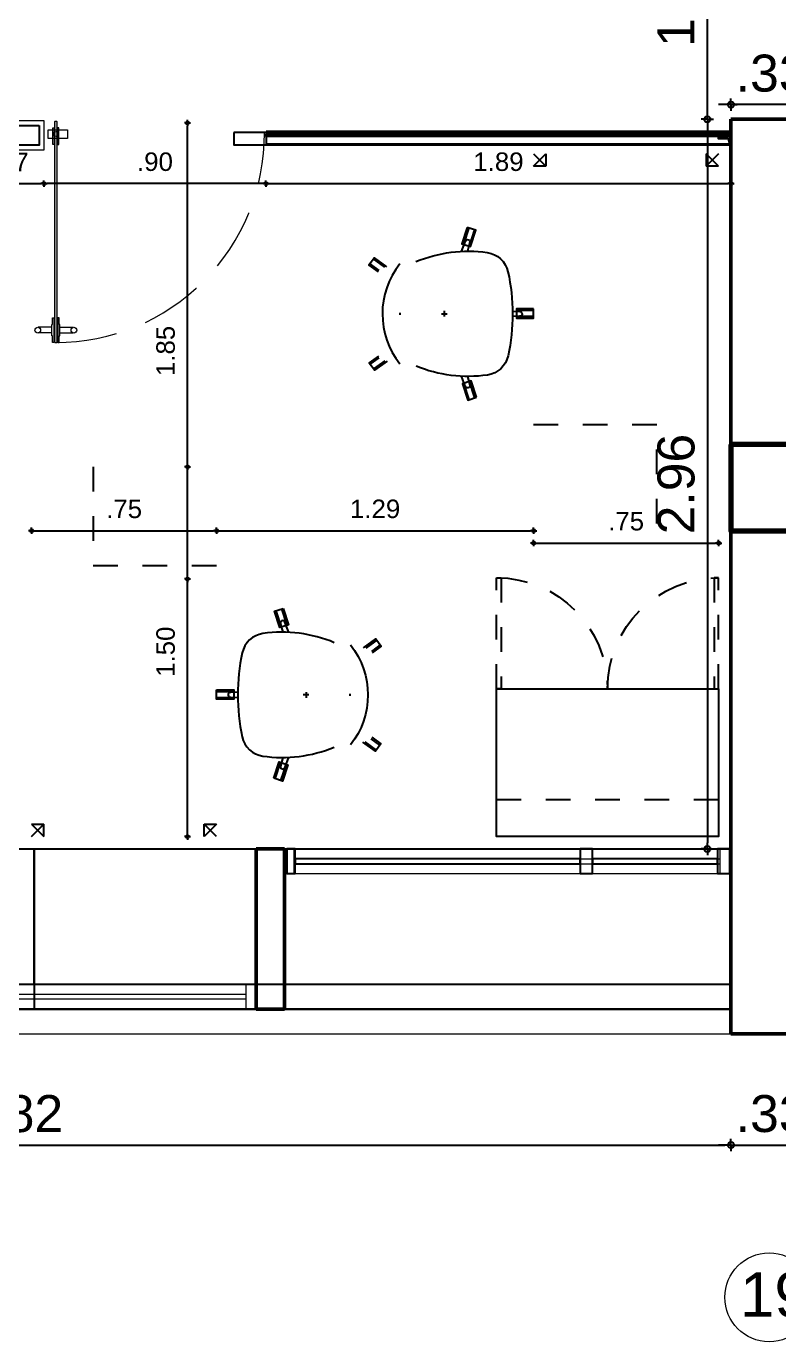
# Model space of a CAD drawing. Header units: millimetres. Extents: x -38 to 179, y -2 to 69.
# Drawn here: x -27.69 to -24.64, y 12.65 to 17.98 of the extents above; entities that cross this region are included whole.
import ezdxf

# ---------------------------------------------------------------- set-up
doc = ezdxf.new("R2010")
doc.units = ezdxf.units.MM
doc.linetypes.add('HIDDEN', pattern=[0.375, 0.25, -0.125])
doc.linetypes.add('HIDDEN2', pattern=[0.1875, 0.125, -0.0625])
doc.layers.get('0').update_dxf_attribs({"color": 255})
for name, color, linetype in [('0.00', 8, 'Continuous'), ('0.05', 6, 'Continuous'), ('A_MOBILIARIO', 6, 'Continuous'), ('X_COTAS100', 6, 'Continuous'), ('X_COTAS50', 6, 'Continuous')]:
    doc.layers.add(name, color=color, linetype=linetype)
for name, color, linetype, lineweight in [('0.20', 3, 'Continuous', 20), ('02 AZUL', 5, 'Continuous', 5), ('05 MAGENTA', 6, 'Continuous', 30), ('06 ROJO', 1, 'Continuous', 50), ('09 LETRA  EJES', 1, 'Continuous', 50), ('10 CIRCULO EJES', 5, 'Continuous', 15), ('12 COLUMNAS', 4, 'Continuous', 70), ('14 ANTEPECHO', 3, 'Continuous', 15), ('15 DIVISIONES LIVS', 3, 'Continuous', 15), ('A_MUEBLES FIJOS', 6, 'Continuous', 5)]:
    doc.layers.add(name, color=color, linetype=linetype, lineweight=lineweight)
doc.styles.get("Standard").update_dxf_attribs({"font": 'arial.ttf'})
doc.styles.add('UNAL PLANEACION', font='arial.ttf')
doc.dimstyles.new('COTAS 100', dxfattribs={"dimscale": 100, "dimtxt": 0.0015, "dimasz": 0.00025, "dimexe": 0, "dimexo": 0.00025, "dimgap": 0.0005, "dimtad": 1, "dimzin": 4, "dimdsep": 46, "dimtxsty": 'UNAL PLANEACION', "dimblk": 'DIMBLK', "dimcen": 1, "dimse1": 1, "dimse2": 1, "dimclrd": 8, "dimclre": 8, "dimclrt": 256, "dimadec": 0, "dimazin": 1, "dimtfac": 1, "dimtix": 1, "dimtmove": 2, "dimatfit": 0, "dimldrblk": 'INDICE', "dimfxl": 1, "dimtolj": 1, "dimtzin": 0, "dimarcsym": 0})
doc.dimstyles.new('COTAS 50', dxfattribs={"dimscale": 50, "dimtxt": 0.0015, "dimasz": 0.00025, "dimexe": 0, "dimexo": 0.00025, "dimgap": 0.001, "dimtad": 1, "dimzin": 4, "dimdsep": 46, "dimtxsty": 'UNAL PLANEACION', "dimblk": 'DIMBLK', "dimcen": 1, "dimse1": 1, "dimse2": 1, "dimclrd": 8, "dimclre": 8, "dimclrt": 256, "dimadec": 0, "dimazin": 1, "dimtfac": 1, "dimtix": 1, "dimtmove": 2, "dimatfit": 0, "dimldrblk": 'INDICE', "dimfxl": 1, "dimtolj": 1, "dimtzin": 0, "dimarcsym": 0})

# ---------------------------------------------------------------- blocks, each defined once
blk = doc.blocks.new('DIMBLK')
for q in [(-1, 0), (0, 1), (1, 0), (0, -1)]:
    blk.add_line((0, 0), q)
blk.add_circle((0, 0), 0.5)
blk = doc.blocks.new('*D265')
at = {"layer": 'Defpoints', "color": 0, "transparency": 16777216}
for p in [(-24.8376, 17.6075), (-24.9327, 14.6475), (-24.8376, 14.6475)]:
    blk.add_point(p, dxfattribs=at)
at = {"layer": 'X_COTAS100', "color": 8, "lineweight": -2, "transparency": 16777216}
blk.add_line((-24.9327, 17.5825), (-24.9327, 14.6725), dxfattribs=at)
at = {"layer": 'X_COTAS100', "color": 8, "lineweight": -2, "transparency": 16777216, "xscale": 0.025, "yscale": 0.025, "zscale": 0.025}
for p, rotation in [((-24.9327, 17.6075), 90), ((-24.9327, 14.6475), 270)]:
    blk.add_blockref('DIMBLK', p, dxfattribs=dict(at, rotation=rotation))
at = {"layer": 'X_COTAS100', "transparency": 16777216, "insert": (-25.0593, 16.1275), "char_height": 0.15, "attachment_point": 5, "rotation": 90, "style": 'UNAL PLANEACION'}
blk.add_mtext('\\A1;2.96', dxfattribs=at)
blk = doc.blocks.new('INDICE')
blk.add_line((-0.17, 0), (-1.17, 0))
blk.add_lwpolyline([(-0.52, 0.87), (-0.38, 0.93), (0, 0), (-0.38, -0.93), (-0.52, -0.87), (-0.17, 0)], close=True)
blk = doc.blocks.new('*D266')
at = {"layer": 'Defpoints', "color": 0, "transparency": 16777216}
for p in [(-24.9327, 18.6025), (-24.6726, 18.6025), (-24.6726, 17.6075)]:
    blk.add_point(p, dxfattribs=at)
at = {"layer": 'X_COTAS100', "color": 8, "lineweight": -2, "transparency": 16777216}
blk.add_line((-24.9327, 17.6325), (-24.9327, 18.5775), dxfattribs=at)
at = {"layer": 'X_COTAS100', "color": 8, "lineweight": -2, "transparency": 16777216, "xscale": 0.025, "yscale": 0.025, "zscale": 0.025}
for p, rotation in [((-24.9327, 18.6025), 90), ((-24.9327, 17.6075), 270)]:
    blk.add_blockref('DIMBLK', p, dxfattribs=dict(at, rotation=rotation))
at = {"layer": 'X_COTAS100', "transparency": 16777216, "insert": (-25.0593, 18.105), "char_height": 0.15, "attachment_point": 5, "rotation": 90, "style": 'UNAL PLANEACION'}
blk.add_mtext('\\A1;1.00', dxfattribs=at)
blk = doc.blocks.new('*D267')
at = {"layer": 'Defpoints', "color": 0, "transparency": 16777216}
for p in [(-24.8376, 17.6669), (-24.8376, 17.6075), (-24.5076, 17.6075)]:
    blk.add_point(p, dxfattribs=at)
at = {"layer": 'X_COTAS100', "color": 8, "lineweight": -2, "transparency": 16777216}
for p, q in [((-24.8626, 17.6669), (-24.8876, 17.6669)), ((-24.5076, 17.6669), (-24.8376, 17.6669)), ((-24.4826, 17.6669), (-24.4576, 17.6669))]:
    blk.add_line(p, q, dxfattribs=at)
at = {"layer": 'X_COTAS100', "color": 8, "lineweight": -2, "transparency": 16777216, "xscale": 0.025, "yscale": 0.025, "zscale": 0.025}
blk.add_blockref('DIMBLK', (-24.8376, 17.6669), dxfattribs=at)
at = {"layer": 'X_COTAS100', "color": 8, "lineweight": -2, "transparency": 16777216, "xscale": 0.025, "yscale": 0.025, "zscale": 0.025, "rotation": 180}
blk.add_blockref('DIMBLK', (-24.5076, 17.6669), dxfattribs=at)
at = {"layer": 'X_COTAS100', "transparency": 16777216, "insert": (-24.6726, 17.7935), "char_height": 0.15, "attachment_point": 5, "style": 'UNAL PLANEACION'}
blk.add_mtext('\\A1;.33', dxfattribs=at)
blk = doc.blocks.new('*D221')
at = {"layer": 'Defpoints', "color": 0, "transparency": 16777216}
for p in [(-30.6596, 14.1016), (-24.8376, 14.1016), (-24.8376, 13.4463)]:
    blk.add_point(p, dxfattribs=at)
at = {"layer": 'X_COTAS100', "color": 8, "lineweight": -2, "transparency": 16777216}
blk.add_line((-30.6346, 13.4463), (-24.8626, 13.4463), dxfattribs=at)
at = {"layer": 'X_COTAS100', "color": 8, "lineweight": -2, "transparency": 16777216, "xscale": 0.025, "yscale": 0.025, "zscale": 0.025, "rotation": 180}
blk.add_blockref('DIMBLK', (-30.6596, 13.4463), dxfattribs=at)
at = {"layer": 'X_COTAS100', "color": 8, "lineweight": -2, "transparency": 16777216, "xscale": 0.025, "yscale": 0.025, "zscale": 0.025}
blk.add_blockref('DIMBLK', (-24.8376, 13.4463), dxfattribs=at)
at = {"layer": 'X_COTAS100', "transparency": 16777216, "insert": (-27.7486, 13.5729), "char_height": 0.15, "attachment_point": 5, "style": 'UNAL PLANEACION'}
blk.add_mtext('\\A1;5.82', dxfattribs=at)
blk = doc.blocks.new('*D222')
at = {"layer": 'Defpoints', "color": 0, "transparency": 16777216}
for p in [(-24.8376, 13.8975), (-24.5076, 13.8975), (-24.5076, 13.4463)]:
    blk.add_point(p, dxfattribs=at)
at = {"layer": 'X_COTAS100', "color": 8, "lineweight": -2, "transparency": 16777216}
for p, q in [((-24.8626, 13.4463), (-24.8876, 13.4463)), ((-24.8376, 13.4463), (-24.5076, 13.4463)), ((-24.4826, 13.4463), (-24.4576, 13.4463))]:
    blk.add_line(p, q, dxfattribs=at)
at = {"layer": 'X_COTAS100', "color": 8, "lineweight": -2, "transparency": 16777216, "xscale": 0.025, "yscale": 0.025, "zscale": 0.025}
blk.add_blockref('DIMBLK', (-24.8376, 13.4463), dxfattribs=at)
at = {"layer": 'X_COTAS100', "color": 8, "lineweight": -2, "transparency": 16777216, "xscale": 0.025, "yscale": 0.025, "zscale": 0.025, "rotation": 180}
blk.add_blockref('DIMBLK', (-24.5076, 13.4463), dxfattribs=at)
at = {"layer": 'X_COTAS100', "transparency": 16777216, "insert": (-24.6726, 13.573), "char_height": 0.15, "attachment_point": 5, "style": 'UNAL PLANEACION'}
blk.add_mtext('\\A1;.33', dxfattribs=at)
blk = doc.blocks.new('MB-ET-150x75')
at = {"layer": 'A_MOBILIARIO', "color": 9, "linetype": 'HIDDEN2', "ltscale": 0.1, "true_color": 0xc7c8ca}
for points in [[(1.45, 0.75), (1.45, 0.7)], [(1.5, 0.75), (1.45, 0.7)], [(1.45, 0.75), (1.5, 0.7)], [(1.5, 0.7), (1.45, 0.7)], [(1.45, 0.05), (1.45, 0)], [(1.5, 0.05), (1.45, 0.05)], [(1.5, 0), (1.45, 0.05)], [(1.45, 0), (1.5, 0.05)]]:
    blk.add_lwpolyline(points, dxfattribs=at)
at = {"layer": 'A_MOBILIARIO', "color": 252, "linetype": 'HIDDEN2', "ltscale": 0.25}
blk.add_lwpolyline([(0, 0.5), (0.4, 0.5), (0.4, 0)], dxfattribs=at)
blk = doc.blocks.new('MB-SO-PM')
at = {"layer": 'A_MOBILIARIO', "color": 252, "ltscale": 0.1}
for points in [[(-0.1721, 0.2665), (-0.199, 0.3035), (-0.229, 0.2816), (-0.1916, 0.2302)], [(-0.2238, 0.2854), (-0.1902, 0.2392)], [(-0.2042, 0.2997), (-0.1782, 0.2639)], [(0.1905, 0.2326), (0.2271, 0.283), (0.1971, 0.3049), (0.1699, 0.2674)], [(0.2023, 0.3011), (0.176, 0.2649)], [(0.2219, 0.2868), (0.1892, 0.2417)], [(-0.3481, -0.1016), (-0.2815, -0.0799)], [(-0.3406, -0.1247), (-0.274, -0.103)], [(0.3414, -0.1224), (0.2748, -0.1008)], [(0.3488, -0.0994), (0.2822, -0.0778)], [(-0.0109, -0.3625), (-0.011, -0.2925)], [(0.0133, -0.3625), (0.0133, -0.2925)]]:
    blk.add_lwpolyline(points, dxfattribs=at)
at = {"layer": 'A_MOBILIARIO'}
for points in [[(-0.0041, 0.1789, -0.001549), (0.0035, 0.1789, -0.001549)], [(0.2116, 0.1144, -0.134915), (0.2486, -0.1748, -0.313815), (0.1708, -0.2585, -0.106624), (-0.1704, -0.2589, -0.313815), (-0.2484, -0.1754, -0.134915), (-0.2121, 0.1139)]]:
    blk.add_lwpolyline(points, format="xyb", dxfattribs=at)
for points in [[(0.0115, 0), (-0.0115, 0)], [(0, 0.0115), (0, -0.0115)]]:
    blk.add_lwpolyline(points, dxfattribs=at)
at = {"layer": 'A_MOBILIARIO', "color": 252, "ltscale": 0.1}
for points in [[(-0.3386, -0.1308), (-0.272, -0.1091), (-0.2835, -0.0738), (-0.3501, -0.0955)], [(0.3508, -0.0932), (0.2842, -0.0716), (0.2728, -0.1069), (0.3394, -0.1285)], [(0.0198, -0.3625), (0.0197, -0.2925), (-0.0174, -0.2925), (-0.0174, -0.3625)]]:
    blk.add_lwpolyline(points, close=True, dxfattribs=at)
for points in [[(-0.254, -0.0943), (-0.289, -0.1039, -1.057066), (-0.293, -0.0853), (-0.2534, -0.0704)], [(0.2534, -0.0702), (0.2949, -0.0858, -1.057066), (0.2872, -0.1032), (0.254, -0.0941)], [(0.0109, -0.2768), (0.0096, -0.3069, -1.057066), (-0.0095, -0.305), (-0.0107, -0.2768)]]:
    blk.add_lwpolyline(points, format="xyb", dxfattribs=at)
blk.add_arc((0, -0.0762), 0.3267, 51.6831, 128.4484, dxfattribs=at)
blk = doc.blocks.new('*U12')
at = {"layer": 'A_MOBILIARIO'}
blk.add_lwpolyline([(0, 0), (0.9, 0), (0.9, 0.6), (0, 0.6)], close=True, dxfattribs=at)
at = {"layer": 'A_MOBILIARIO', "linetype": 'HIDDEN', "ltscale": 0.1}
blk.add_lwpolyline([(0, 0.45), (0.9, 0.45)], dxfattribs=at)
at = {"layer": 'A_MOBILIARIO', "color": 252, "linetype": 'HIDDEN', "ltscale": 0.1}
for points in [[(0, 0), (0, -0.45), (0.018, -0.45), (0.018, 0)], [(0.9, 0), (0.9, -0.45), (0.882, -0.45), (0.882, 0)]]:
    blk.add_lwpolyline(points, close=True, dxfattribs=at)
at = {"layer": 'A_MOBILIARIO', "color": 252, "linetype": 'HIDDEN2'}
for centre, start, end in [((0, 0), 270, 0), ((0.9, 0), 180, 270)]:
    blk.add_arc(centre, 0.45, start, end, dxfattribs=at)
blk = doc.blocks.new('*D242')
at = {"layer": 'Defpoints', "color": 0, "transparency": 16777216}
for p in [(-26.9226, 15.9382), (-27.6726, 15.7425), (-26.9226, 15.7425)]:
    blk.add_point(p, dxfattribs=at)
at = {"layer": 'X_COTAS50', "color": 8, "lineweight": -2, "transparency": 16777216}
blk.add_line((-27.6601, 15.9382), (-26.9351, 15.9382), dxfattribs=at)
at = {"layer": 'X_COTAS50', "color": 8, "lineweight": -2, "transparency": 16777216, "xscale": 0.0125, "yscale": 0.0125, "zscale": 0.0125, "rotation": 180}
blk.add_blockref('DIMBLK', (-27.6726, 15.9382), dxfattribs=at)
at = {"layer": 'X_COTAS50', "color": 8, "lineweight": -2, "transparency": 16777216, "xscale": 0.0125, "yscale": 0.0125, "zscale": 0.0125}
blk.add_blockref('DIMBLK', (-26.9226, 15.9382), dxfattribs=at)
at = {"layer": 'X_COTAS50', "transparency": 16777216, "insert": (-27.2976, 16.0264), "char_height": 0.075, "attachment_point": 5, "style": 'UNAL PLANEACION'}
blk.add_mtext('\\A1;.75', dxfattribs=at)
blk = doc.blocks.new('*D243')
at = {"layer": 'Defpoints', "color": 0, "transparency": 16777216}
for p in [(-25.6376, 16.0175), (-25.6376, 15.9382), (-26.9226, 15.7425)]:
    blk.add_point(p, dxfattribs=at)
at = {"layer": 'X_COTAS50', "color": 8, "lineweight": -2, "transparency": 16777216}
blk.add_line((-26.9101, 15.9382), (-25.6501, 15.9382), dxfattribs=at)
at = {"layer": 'X_COTAS50', "color": 8, "lineweight": -2, "transparency": 16777216, "xscale": 0.0125, "yscale": 0.0125, "zscale": 0.0125, "rotation": 180}
blk.add_blockref('DIMBLK', (-26.9226, 15.9382), dxfattribs=at)
at = {"layer": 'X_COTAS50', "color": 8, "lineweight": -2, "transparency": 16777216, "xscale": 0.0125, "yscale": 0.0125, "zscale": 0.0125}
blk.add_blockref('DIMBLK', (-25.6376, 15.9382), dxfattribs=at)
at = {"layer": 'X_COTAS50', "transparency": 16777216, "insert": (-26.2801, 16.0265), "char_height": 0.075, "attachment_point": 5, "style": 'UNAL PLANEACION'}
blk.add_mtext('\\A1;1.29', dxfattribs=at)
blk = doc.blocks.new('*D244')
at = {"layer": 'Defpoints', "color": 0, "transparency": 16777216}
for p in [(-25.6376, 15.9675), (-24.8876, 15.9675), (-24.8876, 15.8882)]:
    blk.add_point(p, dxfattribs=at)
at = {"layer": 'X_COTAS50', "color": 8, "lineweight": -2, "transparency": 16777216}
blk.add_line((-25.6251, 15.8882), (-24.9001, 15.8882), dxfattribs=at)
at = {"layer": 'X_COTAS50', "color": 8, "lineweight": -2, "transparency": 16777216, "xscale": 0.0125, "yscale": 0.0125, "zscale": 0.0125, "rotation": 180}
blk.add_blockref('DIMBLK', (-25.6376, 15.8882), dxfattribs=at)
at = {"layer": 'X_COTAS50', "color": 8, "lineweight": -2, "transparency": 16777216, "xscale": 0.0125, "yscale": 0.0125, "zscale": 0.0125}
blk.add_blockref('DIMBLK', (-24.8876, 15.8882), dxfattribs=at)
at = {"layer": 'X_COTAS50', "transparency": 16777216, "insert": (-25.2626, 15.9764), "char_height": 0.075, "attachment_point": 5, "style": 'UNAL PLANEACION'}
blk.add_mtext('\\A1;.75', dxfattribs=at)
blk = doc.blocks.new('*D245')
at = {"layer": 'Defpoints', "color": 0, "transparency": 16777216}
for p in [(-27.0409, 16.1975), (-26.9226, 16.1975), (-26.9226, 14.6975)]:
    blk.add_point(p, dxfattribs=at)
at = {"layer": 'X_COTAS50', "color": 8, "lineweight": -2, "transparency": 16777216}
blk.add_line((-27.0409, 14.71), (-27.0409, 16.185), dxfattribs=at)
at = {"layer": 'X_COTAS50', "color": 8, "lineweight": -2, "transparency": 16777216, "xscale": 0.0125, "yscale": 0.0125, "zscale": 0.0125}
for p, rotation in [((-27.0409, 16.1975), 90), ((-27.0409, 14.6975), 270)]:
    blk.add_blockref('DIMBLK', p, dxfattribs=dict(at, rotation=rotation))
at = {"layer": 'X_COTAS50', "transparency": 16777216, "insert": (-27.1291, 15.4475), "char_height": 0.075, "attachment_point": 5, "rotation": 90, "style": 'UNAL PLANEACION'}
blk.add_mtext('\\A1;1.50', dxfattribs=at)
blk = doc.blocks.new('*D246')
at = {"layer": 'Defpoints', "color": 0, "transparency": 16777216}
for p in [(-27.0409, 17.5925), (-26.7226, 17.5925), (-26.9226, 15.7425)]:
    blk.add_point(p, dxfattribs=at)
at = {"layer": 'X_COTAS50', "color": 8, "lineweight": -2, "transparency": 16777216}
blk.add_line((-27.0409, 15.755), (-27.0409, 17.58), dxfattribs=at)
at = {"layer": 'X_COTAS50', "color": 8, "lineweight": -2, "transparency": 16777216, "xscale": 0.0125, "yscale": 0.0125, "zscale": 0.0125}
for p, rotation in [((-27.0409, 17.5925), 90), ((-27.0409, 15.7425), 270)]:
    blk.add_blockref('DIMBLK', p, dxfattribs=dict(at, rotation=rotation))
at = {"layer": 'X_COTAS50', "transparency": 16777216, "insert": (-27.1291, 16.6675), "char_height": 0.075, "attachment_point": 5, "rotation": 90, "style": 'UNAL PLANEACION'}
blk.add_mtext('\\A1;1.85', dxfattribs=at)
blk = doc.blocks.new('*D257')
at = {"layer": 'Defpoints', "color": 0, "transparency": 16777216}
for p in [(-26.7226, 17.5675), (-24.8376, 17.5075), (-24.8376, 17.3464)]:
    blk.add_point(p, dxfattribs=at)
at = {"layer": 'X_COTAS50', "color": 8, "lineweight": -2, "transparency": 16777216}
blk.add_line((-26.7101, 17.3464), (-24.8501, 17.3464), dxfattribs=at)
at = {"layer": 'X_COTAS50', "color": 8, "lineweight": -2, "transparency": 16777216, "xscale": 0.0125, "yscale": 0.0125, "zscale": 0.0125, "rotation": 180}
blk.add_blockref('DIMBLK', (-26.7226, 17.3464), dxfattribs=at)
at = {"layer": 'X_COTAS50', "color": 8, "lineweight": -2, "transparency": 16777216, "xscale": 0.0125, "yscale": 0.0125, "zscale": 0.0125}
blk.add_blockref('DIMBLK', (-24.8376, 17.3464), dxfattribs=at)
at = {"layer": 'X_COTAS50', "transparency": 16777216, "insert": (-25.7801, 17.4347), "char_height": 0.075, "attachment_point": 5, "style": 'UNAL PLANEACION'}
blk.add_mtext('\\A1;1.89', dxfattribs=at)
blk = doc.blocks.new('*D258')
at = {"layer": 'Defpoints', "color": 0, "transparency": 16777216}
for p in [(-27.6226, 17.5175), (-26.7226, 17.5425), (-27.6226, 17.3464)]:
    blk.add_point(p, dxfattribs=at)
at = {"layer": 'X_COTAS50', "color": 8, "lineweight": -2, "transparency": 16777216}
blk.add_line((-26.7351, 17.3464), (-27.6101, 17.3464), dxfattribs=at)
at = {"layer": 'X_COTAS50', "color": 8, "lineweight": -2, "transparency": 16777216, "xscale": 0.0125, "yscale": 0.0125, "zscale": 0.0125, "rotation": 180}
blk.add_blockref('DIMBLK', (-27.6226, 17.3464), dxfattribs=at)
at = {"layer": 'X_COTAS50', "color": 8, "lineweight": -2, "transparency": 16777216, "xscale": 0.0125, "yscale": 0.0125, "zscale": 0.0125}
blk.add_blockref('DIMBLK', (-26.7226, 17.3464), dxfattribs=at)
at = {"layer": 'X_COTAS50', "transparency": 16777216, "insert": (-27.1726, 17.4347), "char_height": 0.075, "attachment_point": 5, "style": 'UNAL PLANEACION'}
blk.add_mtext('\\A1;.90', dxfattribs=at)
blk = doc.blocks.new('*D261')
at = {"layer": 'Defpoints', "color": 0, "transparency": 16777216}
for p in [(-27.8921, 17.5675), (-27.6226, 17.5675), (-27.6226, 17.3464)]:
    blk.add_point(p, dxfattribs=at)
at = {"layer": 'X_COTAS50', "color": 8, "lineweight": -2, "transparency": 16777216}
blk.add_line((-27.8796, 17.3464), (-27.6351, 17.3464), dxfattribs=at)
at = {"layer": 'X_COTAS50', "color": 8, "lineweight": -2, "transparency": 16777216, "xscale": 0.0125, "yscale": 0.0125, "zscale": 0.0125, "rotation": 180}
blk.add_blockref('DIMBLK', (-27.8921, 17.3464), dxfattribs=at)
at = {"layer": 'X_COTAS50', "color": 8, "lineweight": -2, "transparency": 16777216, "xscale": 0.0125, "yscale": 0.0125, "zscale": 0.0125}
blk.add_blockref('DIMBLK', (-27.6226, 17.3464), dxfattribs=at)
at = {"layer": 'X_COTAS50', "transparency": 16777216, "insert": (-27.7574, 17.434), "char_height": 0.075, "attachment_point": 5, "style": 'UNAL PLANEACION'}
blk.add_mtext('\\A1;.27', dxfattribs=at)
blk = doc.blocks.new('PUERTA VIDRIO ABI')
at = {"true_color": 0xc7c8ca, "transparency": 33554687}
h = blk.add_hatch(color=9, dxfattribs=at)
h.dxf.hatch_style = 1
h.paths.add_polyline_path([(98280.3117, 103097.7468), (98280.3117, 103096.8526), (98280.3128, 103096.8515), (98280.3219, 103096.8515), (98280.3231, 103096.8526), (98280.3231, 103097.7468), (98280.3219, 103097.7479), (98280.3128, 103097.7479)])
at = {"color": 136, "linetype": 'ByBlock'}
for p, q in [((98280.3048, 103097.7223), (98280.3054, 103097.7229)), ((98280.3048, 103097.7223), (98280.3054, 103097.7229)), ((98280.3048, 103097.655), (98280.3048, 103097.7223)), ((98280.3048, 103097.6551), (98280.3048, 103097.7223)), ((98280.3054, 103097.7229), (98280.3105, 103097.7229)), ((98280.3054, 103097.7229), (98280.3105, 103097.7229)), ((98280.3105, 103097.7229), (98280.3105, 103097.6545)), ((98280.3105, 103097.7229), (98280.3105, 103097.6545)), ((98280.3117, 103097.7206), (98280.3105, 103097.7206)), ((98280.3242, 103097.7206), (98280.3231, 103097.7206)), ((98280.3231, 103097.7206), (98280.3242, 103097.7206)), ((98280.3293, 103097.7229), (98280.3242, 103097.7229)), ((98280.3242, 103097.7229), (98280.3242, 103097.6545)), ((98280.3293, 103097.7229), (98280.3242, 103097.7229)), ((98280.3242, 103097.7229), (98280.3242, 103097.6545)), ((98280.3299, 103097.7223), (98280.3293, 103097.7229)), ((98280.3299, 103097.7223), (98280.3293, 103097.7229)), ((98280.3299, 103097.655), (98280.3299, 103097.7223)), ((98280.3299, 103097.6551), (98280.3299, 103097.7223)), ((98280.3054, 103097.6545), (98280.3048, 103097.6551)), ((98280.3054, 103097.6545), (98280.3048, 103097.655)), ((98280.3105, 103097.6545), (98280.3054, 103097.6545)), ((98280.3105, 103097.6545), (98280.3054, 103097.6545)), ((98280.3117, 103097.6568), (98280.3105, 103097.6568)), ((98280.3242, 103097.6568), (98280.3231, 103097.6568)), ((98280.3231, 103097.6568), (98280.3242, 103097.6568)), ((98280.3242, 103097.6545), (98280.3293, 103097.6545)), ((98280.3242, 103097.6545), (98280.3293, 103097.6545)), ((98280.3293, 103097.6545), (98280.3299, 103097.6551)), ((98280.3293, 103097.6545), (98280.3299, 103097.655))]:
    blk.add_line(p, q, dxfattribs=at)
blk.add_lwpolyline([(98280.2867, 103097.6797), (98280.2867, 103097.7148), (98280.3651, 103097.7148), (98280.3651, 103097.6797)], close=True, dxfattribs=at)
at = {"color": 0, "linetype": 'ByBlock'}
for points in [[(98280.3117, 103097.7468), (98280.3117, 103096.8526), (98280.3128, 103096.8515), (98280.3219, 103096.8515), (98280.3231, 103096.8526), (98280.3231, 103097.7468), (98280.3219, 103097.7479), (98280.3128, 103097.7479)], [(98280.3094, 103096.8516), (98280.3032, 103096.8516), (98280.3032, 103096.8788), (98280.301, 103096.8788), (98280.301, 103096.9244), (98280.3032, 103096.9244), (98280.3032, 103096.9516), (98280.3094, 103096.9516), (98280.3094, 103096.8674)], [(98280.3253, 103096.8516), (98280.3315, 103096.8516), (98280.3315, 103096.8788), (98280.3337, 103096.8788), (98280.3337, 103096.9244), (98280.3315, 103096.9244), (98280.3315, 103096.9516), (98280.3253, 103096.9516), (98280.3253, 103096.8674)]]:
    blk.add_lwpolyline(points, close=True, dxfattribs=at)
for points in [[(98280.301, 103096.9131), (98280.2454, 103096.9131)], [(98280.3337, 103096.9131), (98280.3893, 103096.9131)], [(98280.301, 103096.8903), (98280.246, 103096.8903)], [(98280.3337, 103096.8903), (98280.3887, 103096.8903)]]:
    blk.add_lwpolyline(points, dxfattribs=at)
at = {"color": 136, "linetype": 'ByBlock'}
blk.add_circle((98280.3174, 103097.6972), 0.01, dxfattribs=at)
at = {"color": 0, "linetype": 'ByBlock'}
for centre in [(98280.2443, 103096.9016), (98280.3904, 103096.9016)]:
    blk.add_circle(centre, 0.0115, dxfattribs=at)
at = {"color": 8, "linetype": 'HIDDEN'}
blk.add_arc((98280.3174, 103097.6972), 0.8457, 270, 0.3097, dxfattribs=at)
blk = doc.blocks.new('*U17')
at = {"layer": '0.00'}
blk.add_lwpolyline([(0.1, 0.02), (0.02, 0.02), (0.02, 0.2495), (0.1, 0.2495)], close=True, dxfattribs=at)
at = {"layer": '0.20'}
blk.add_lwpolyline([(0.12, 0), (0, 0), (0, 0.2695), (0.12, 0.2695)], close=True, dxfattribs=at)
blk = doc.blocks.new('mampf')
at = {"layer": '0.05', "color": 150, "elevation": -0.01}
blk.add_lwpolyline([(-1.5989, -0.02), (-1.5989, 0.03), (0.4157, 0.03), (0.4157, -0.02)], close=True, dxfattribs=at)
blk = doc.blocks.new('ventana fachada uriel gran')
at = {"color": 3}
for points in [[(-0.055, 0.65), (-0.0053, 0.65), (-0.0053, 0.55), (-0.055, 0.55)], [(0.501, 0.65), (0.551, 0.65), (0.551, 0.55), (0.501, 0.55)], [(1.706, 0.65), (1.74, 0.65), (1.74, 0.55), (1.706, 0.55)], [(-0.0053, 0.61), (0.501, 0.61), (0.501, 0.59), (-0.0053, 0.59)], [(0.551, 0.61), (1.706, 0.61), (1.706, 0.59), (0.551, 0.59)]]:
    blk.add_lwpolyline(points, close=True, dxfattribs=at)
blk = doc.blocks.new('ventanas complet onci')
at = {"color": 3, "xscale": -1}
blk.add_blockref('ventana fachada uriel gran', (-4.385, 0, -1.48), dxfattribs=at)

msp = doc.modelspace()

# ---------------------------------------------------------------- linework, layer by layer
for points in [[(-24.8376, 13.9975), (-30.6576, 13.9975), (-30.6576, 14.6475), (-24.8376, 14.6475)], [(-27.8326, 14.6475), (-27.6626, 14.6475), (-27.6626, 13.9975), (-27.8326, 13.9975)], [(-26.7626, 14.6475), (-26.6476, 14.6475), (-26.6476, 13.9975), (-26.7626, 13.9975)], [(-30.6596, 13.9975), (-24.8376, 13.9975), (-24.8376, 14.0975), (-30.6596, 14.0975)]]:
    msp.add_lwpolyline(points, close=True)
at = {"layer": '0.05', "color": 150}
for points in [[(-26.7221, 17.5575), (-26.7221, 17.5075), (-24.8376, 17.5075), (-24.8376, 17.5575)], [(-24.8876, 17.5575), (-24.8376, 17.5575), (-24.8376, 17.5075), (-24.8426, 17.5075), (-24.8476, 17.5275), (-24.8876, 17.5275), (-24.8876, 17.5375), (-24.8476, 17.5375), (-24.8476, 17.5475), (-24.8876, 17.5475)]]:
    msp.add_lwpolyline(points, close=True, dxfattribs=at)
at = {"layer": '0.05', "color": 6}
for points in [[(-25.5221, 17.5375), (-26.7221, 17.5375), (-26.7221, 17.5475), (-25.5221, 17.5475), (-25.5221, 17.5375)], [(-24.8527, 17.5375), (-25.5221, 17.5375), (-25.5221, 17.5475), (-24.8527, 17.5475), (-24.8527, 17.5375)]]:
    msp.add_lwpolyline(points, dxfattribs=at)
at = {"layer": '02 AZUL'}
for p, q in [((-26.6076, 14.5475), (-26.6076, 14.6475)), ((-24.8811, 14.5475), (-24.8811, 14.6475)), ((-26.6076, 14.6075), (-24.8811, 14.6075)), ((-26.6076, 14.5875), (-24.8811, 14.5875)), ((-26.8026, 13.9975), (-26.8026, 14.0975)), ((-26.8026, 14.0575), (-28.6926, 14.0575)), ((-26.8026, 14.0375), (-28.6926, 14.0375))]:
    msp.add_line(p, q, dxfattribs=at)
at = {"layer": '05 MAGENTA'}
msp.add_line((-27.6626, 14.0975), (-27.6626, 14.6475), dxfattribs=at)
at = {"layer": '06 ROJO'}
for p, q in [((-24.8376, 15.7825), (-24.8376, 17.6075)), ((-24.8376, 17.6075), (-24.5076, 17.6075)), ((-24.8376, 13.8975), (-24.8376, 15.9375)), ((-26.7626, 14.6475), (-26.6476, 14.6475)), ((-26.7626, 13.9975), (-26.7626, 14.6475)), ((-26.6476, 13.9975), (-26.6476, 14.6475)), ((-26.7626, 13.9975), (-26.6476, 13.9975)), ((-24.8376, 13.8975), (-24.5076, 13.8975))]:
    msp.add_line(p, q, dxfattribs=at)
at = {"layer": '10 CIRCULO EJES'}
msp.add_circle((-24.6826, 12.8286), 0.18, dxfattribs=at)
at = {"layer": '12 COLUMNAS'}
msp.add_lwpolyline([(-24.8376, 16.2875), (-24.8376, 15.9375), (-24.5076, 15.9375), (-24.5076, 16.2875)], close=True, dxfattribs=at)
at = {"layer": '14 ANTEPECHO'}
for p, q in [((-26.6476, 14.6475), (-24.8376, 14.6475)), ((-26.6476, 14.5475), (-24.8376, 14.5475)), ((-26.7626, 14.0975), (-28.7326, 14.0975)), ((-26.7626, 13.9975), (-28.7326, 13.9975)), ((-30.6576, 13.8975), (-24.8376, 13.8975))]:
    msp.add_line(p, q, dxfattribs=at)
at = {"layer": '15 DIVISIONES LIVS'}
msp.add_line((-28.7476, 14.6475), (-26.7476, 14.6475), dxfattribs=at)

# ---------------------------------------------------------------- block references
at = {"xscale": -1, "rotation": 180}
msp.add_blockref('mampf', (-25.2538, 17.5338, 0.01), dxfattribs=at)
at = {"color": 3}
msp.add_blockref('ventanas complet onci', (-20.5126, 13.9975, 2.3), dxfattribs=at)
at = {"layer": '0.20', "rotation": 90}
msp.add_blockref('*U17', (-27.6226, 17.4825), dxfattribs=at)
at = {"layer": 'A_MOBILIARIO', "xscale": -1}
for name, p, rotation in [('MB-ET-150x75', (-25.6376, 15.9675), 270), ('MB-ET-150x75', (-26.9226, 16.1975), 90), ('*U12', (-25.7876, 15.2975), 180), ('MB-SO-PM', (-26.5601, 15.2725), 270)]:
    msp.add_blockref(name, p, dxfattribs=dict(at, rotation=rotation))
at = {"layer": 'A_MOBILIARIO', "rotation": 90.00000000000001}
msp.add_blockref('MB-SO-PM', (-26.0001, 16.8181), dxfattribs=at)
at = {"layer": 'A_MUEBLES FIJOS'}
msp.add_blockref('PUERTA VIDRIO ABI', (-98307.8918, -103080.1498), dxfattribs=at)

# ---------------------------------------------------------------- texts
at = {"layer": '09 LETRA  EJES', "insert": (-24.8012, 12.9296), "char_height": 0.18, "width": 0.096169, "attachment_point": 1}
msp.add_mtext('19', dxfattribs=at)

# ---------------------------------------------------------------- dimensions: what is measured, and where the dimension line sits
at = {"layer": 'X_COTAS100'}
for base, p1, p2, picture, middle in [((-24.9327482683, 18.6024571796), (-24.6725950608, 17.6074571796), (-24.6725950608, 18.6024571796), '*D266', (-25.0593342165, 18.1049571796)), ((-24.9327, 14.6475), (-24.8376, 17.6075), (-24.8376, 14.6475), '*D265', (-25.0593, 16.1275))]:
    dim = msp.add_linear_dim(base=base, p1=p1, p2=p2, angle=90, dimstyle='COTAS 100', dxfattribs=at)
    dim.commit()
    dim.dimension.update_dxf_attribs({"geometry": picture, "text_midpoint": middle})
for base, p1, p2, picture, middle in [((-24.8376, 17.6669), (-24.5076, 17.6075), (-24.8376, 17.6075), '*D267', (-24.6726, 17.7935)), ((-24.8376, 13.4463), (-30.6596, 14.1016), (-24.8376, 14.1016), '*D221', (-27.7486, 13.5729)), ((-24.5076, 13.4463), (-24.8376, 13.8975), (-24.5076, 13.8975), '*D222', (-24.6726, 13.573))]:
    dim = msp.add_linear_dim(base=base, p1=p1, p2=p2, dimstyle='COTAS 100', dxfattribs=at)
    dim.commit()
    dim.dimension.update_dxf_attribs({"geometry": picture, "text_midpoint": middle})
at = {"layer": 'X_COTAS50'}
for base, p1, p2, picture, middle in [((-27.6226, 17.3464), (-27.8921, 17.5675), (-27.6226, 17.5675), '*D261', (-27.7574, 17.434)), ((-24.8375950608, 17.3463937911), (-26.7225950608, 17.5674571796), (-24.8375950608, 17.5074571796), '*D257', (-25.7800950608, 17.4346867652)), ((-27.6226, 17.3464), (-26.7226, 17.5425), (-27.6226, 17.5175), '*D258', (-27.1726, 17.4347)), ((-26.9226, 15.9382), (-27.6726, 15.7425), (-26.9226, 15.7425), '*D242', (-27.2976, 16.0264)), ((-25.6375950608, 15.9382476889), (-26.9225950608, 15.7424571796), (-25.6375950608, 16.0174571796), '*D243', (-26.2800950608, 16.026540663)), ((-24.8876, 15.8882), (-25.6376, 15.9675), (-24.8876, 15.9675), '*D244', (-25.2626, 15.9764))]:
    dim = msp.add_linear_dim(base=base, p1=p1, p2=p2, dimstyle='COTAS 50', dxfattribs=at)
    dim.commit()
    dim.dimension.update_dxf_attribs({"geometry": picture, "text_midpoint": middle})
for base, p1, p2, picture, middle in [((-27.0409, 17.5925), (-26.9226, 15.7425), (-26.7226, 17.5925), '*D246', (-27.1291, 16.6675)), ((-27.0409, 16.1975), (-26.9226, 14.6975), (-26.9226, 16.1975), '*D245', (-27.1291, 15.4475))]:
    dim = msp.add_linear_dim(base=base, p1=p1, p2=p2, angle=90, dimstyle='COTAS 50', dxfattribs=at)
    dim.commit()
    dim.dimension.update_dxf_attribs({"geometry": picture, "text_midpoint": middle})

doc.saveas('drawing.dxf')
